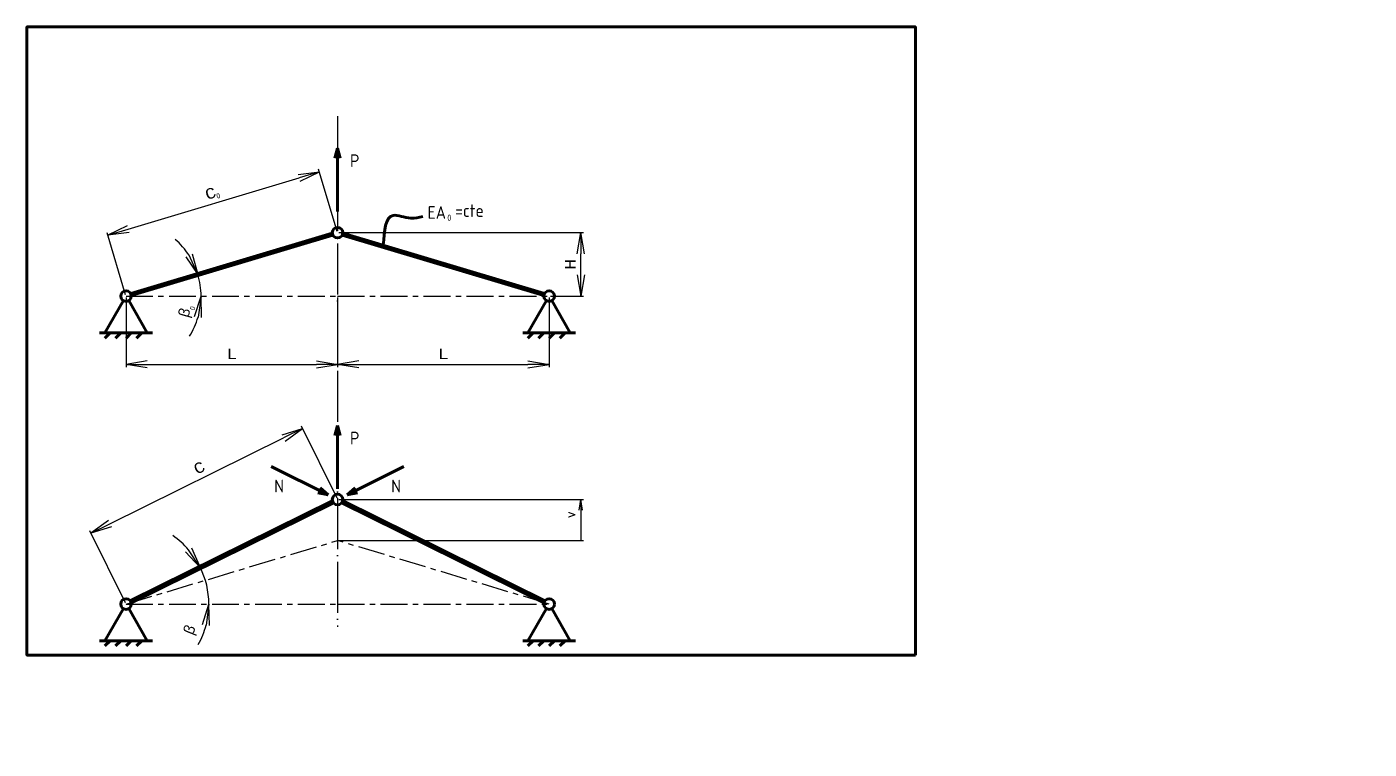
# Model space of a CAD drawing. Header units: millimetres. Extents: x 69 to 9194, y 85 to 2159.
# Drawn here: x 7146 to 7780, y 349 to 690 of the extents above; entities that cross this region are included whole.
import ezdxf

# ---------------------------------------------------------------- set-up
doc = ezdxf.new("R2010")
doc.units = ezdxf.units.MM
doc.linetypes.add('ACAD_ISO04W100', pattern=[30, 24, -3, 0, -3])
doc.linetypes.add('CENTERX2', pattern=[20.32, 12.7, -2.54, 2.54, -2.54])
doc.layers.get('0').update_dxf_attribs({"lineweight": 100})
for name, color, linetype, lineweight in [('apoio', 7, 'Continuous', 80), ('barra', 7, 'Continuous', 120), ('cargas', 102, 'Continuous', 60), ('centro', 230, 'ACAD_ISO04W100', 30), ('centro2', 242, 'CENTERX2', 30), ('cotas', 30, 'Continuous', 20), ('hachuras', 7, 'Continuous', 40), ('molas', 7, 'Continuous', 50)]:
    doc.layers.add(name, color=color, linetype=linetype, lineweight=lineweight)
doc.styles.add('texto1', font='isocteur.ttf')
doc.styles.add('texto2', font='ISO.shx')
doc.dimstyles.new('cotas2', dxfattribs={"dimtxt": 5, "dimasz": 10, "dimexe": 1.25, "dimexo": 0.625, "dimgap": 2.5, "dimtad": 1, "dimtxsty": 'texto1', "dimblk": 'OPEN', "dimcen": 2.5, "dimclrt": 6, "dimadec": 0, "dimazin": 0, "dimtfac": 1, "dimtmove": 0, "dimatfit": 3, "dimfxl": 1, "dimarcsym": 0})
doc.dimstyles.new('cotas2 uni', dxfattribs={"dimtxt": 5, "dimasz": 5, "dimexe": 1.25, "dimexo": 0.625, "dimgap": 2.5, "dimtad": 1, "dimtxsty": 'texto1', "dimblk1": 'OPEN', "dimblk2": 'NONE', "dimsah": 1, "dimcen": 2.5, "dimclrt": 6, "dimadec": 0, "dimazin": 0, "dimtfac": 1, "dimtmove": 0, "dimatfit": 3, "dimfxl": 1, "dimarcsym": 0})

# ---------------------------------------------------------------- blocks, each defined once
blk = doc.blocks.new('_Open')
at = {"color": 0, "linetype": 'ByBlock', "lineweight": -2}
for p, q in [((-1, 0.167), (0, 0)), ((-1, -0.167), (0, 0)), ((0, 0), (-1, 0))]:
    blk.add_line(p, q, dxfattribs=at)
blk = doc.blocks.new('*D71')
at = {"layer": 'cotas', "color": 0, "lineweight": -2, "transparency": 16777216}
for start, end in [(32.90564, 49.11203), (0, 16.69924), (327.58721, 343.79361)]:
    blk.add_arc((7192.76, 562.98), 35.47, start, end, dxfattribs=at)
at = {"layer": 'Defpoints', "color": 0, "transparency": 16777216}
for p in [(7290.37, 592.26), (7227.57, 569.82), (7192.76, 562.98), (7195.16, 563.69), (7292.76, 562.98)]:
    blk.add_point(p, dxfattribs=at)
at = {"layer": 'cotas', "color": 0, "lineweight": -2, "transparency": 16777216, "xscale": 10, "yscale": 10, "zscale": 10}
for p, rotation in [((7226.74, 573.17), 294.8024415899639), ((7228.24, 562.98), 81.89680264402931)]:
    blk.add_blockref('_Open', p, dxfattribs=dict(at, rotation=rotation))
at = {"layer": 'cotas', "color": 6, "transparency": 16777216, "insert": (7221.11, 554.93), "char_height": 5, "width": 3.3333, "attachment_point": 5, "rotation": 74.1562, "style": 'texto1'}
blk.add_mtext('{\\fMicrosoft YaHei UI|b0|i0|c0|p34;β}', dxfattribs=at)
blk = doc.blocks.new('*D72')
at = {"layer": 'cotas', "color": 0, "lineweight": -2, "transparency": 16777216}
for p, q in [((7293.39, 592.98), (7409.01, 592.98)), ((7407.76, 572.98), (7407.76, 582.98)), ((7393.39, 562.98), (7409.01, 562.98))]:
    blk.add_line(p, q, dxfattribs=at)
at = {"layer": 'Defpoints', "color": 0, "transparency": 16777216}
for p in [(7292.76, 592.98), (7407.76, 592.98), (7392.76, 562.98)]:
    blk.add_point(p, dxfattribs=at)
at = {"layer": 'cotas', "color": 0, "lineweight": -2, "transparency": 16777216, "xscale": 10, "yscale": 10, "zscale": 10}
for p, rotation in [((7407.76, 592.98), 90), ((7407.76, 562.98), 270)]:
    blk.add_blockref('_Open', p, dxfattribs=dict(at, rotation=rotation))
at = {"layer": 'cotas', "color": 6, "transparency": 16777216, "insert": (7402.76, 577.98), "char_height": 5, "attachment_point": 5, "rotation": 90, "style": 'texto1'}
blk.add_mtext('H', dxfattribs=at)
blk = doc.blocks.new('*D73')
at = {"layer": 'cotas', "color": 0, "lineweight": -2, "transparency": 16777216}
for p, q in [((7192.76, 562.35), (7192.76, 529.41)), ((7292.76, 562.35), (7292.76, 529.41)), ((7202.76, 530.66), (7282.76, 530.66))]:
    blk.add_line(p, q, dxfattribs=at)
at = {"layer": 'Defpoints', "color": 0, "transparency": 16777216}
for p in [(7192.76, 562.98), (7292.76, 562.98), (7292.76, 530.66)]:
    blk.add_point(p, dxfattribs=at)
at = {"layer": 'cotas', "color": 0, "lineweight": -2, "transparency": 16777216, "xscale": 10, "yscale": 10, "zscale": 10, "rotation": 180}
blk.add_blockref('_Open', (7192.76, 530.66), dxfattribs=at)
at = {"layer": 'cotas', "color": 0, "lineweight": -2, "transparency": 16777216, "xscale": 10, "yscale": 10, "zscale": 10}
blk.add_blockref('_Open', (7292.76, 530.66), dxfattribs=at)
at = {"layer": 'cotas', "color": 6, "transparency": 16777216, "insert": (7242.76, 535.66), "char_height": 5, "attachment_point": 5, "style": 'texto1'}
blk.add_mtext('L', dxfattribs=at)
blk = doc.blocks.new('*D68')
at = {"layer": 'cotas', "color": 0, "lineweight": -2, "transparency": 16777216}
for p, q in [((7292.76, 562.35), (7292.76, 529.41)), ((7392.76, 562.35), (7392.76, 529.41)), ((7302.76, 530.66), (7382.76, 530.66))]:
    blk.add_line(p, q, dxfattribs=at)
at = {"layer": 'Defpoints', "color": 0, "transparency": 16777216}
for p in [(7292.76, 562.98), (7392.76, 562.98), (7392.76, 530.66)]:
    blk.add_point(p, dxfattribs=at)
at = {"layer": 'cotas', "color": 0, "lineweight": -2, "transparency": 16777216, "xscale": 10, "yscale": 10, "zscale": 10, "rotation": 180}
blk.add_blockref('_Open', (7292.76, 530.66), dxfattribs=at)
at = {"layer": 'cotas', "color": 0, "lineweight": -2, "transparency": 16777216, "xscale": 10, "yscale": 10, "zscale": 10}
blk.add_blockref('_Open', (7392.76, 530.66), dxfattribs=at)
at = {"layer": 'cotas', "color": 6, "transparency": 16777216, "insert": (7342.76, 535.66), "char_height": 5, "attachment_point": 5, "style": 'texto1'}
blk.add_mtext('L', dxfattribs=at)
blk = doc.blocks.new('*D66')
at = {"layer": 'cotas', "color": 0, "lineweight": -2, "transparency": 16777216}
for p, q in [((7292.58, 593.57), (7283.78, 622.91)), ((7193.72, 594.58), (7274.57, 618.84)), ((7192.58, 563.57), (7183.78, 592.91))]:
    blk.add_line(p, q, dxfattribs=at)
at = {"layer": 'Defpoints', "color": 0, "transparency": 16777216}
for p in [(7284.14, 621.71), (7292.76, 592.98), (7192.76, 562.98)]:
    blk.add_point(p, dxfattribs=at)
at = {"layer": 'cotas', "color": 0, "lineweight": -2, "transparency": 16777216, "xscale": 10, "yscale": 10, "zscale": 10}
for p, rotation in [((7284.14, 621.71), 16.69924423399363), ((7184.14, 591.71), 196.6992442339936)]:
    blk.add_blockref('_Open', p, dxfattribs=dict(at, rotation=rotation))
at = {"layer": 'cotas', "color": 6, "transparency": 16777216, "insert": (7232.71, 611.5), "char_height": 5, "attachment_point": 5, "rotation": 16.69924, "style": 'texto1'}
blk.add_mtext('C', dxfattribs=at)
blk = doc.blocks.new('*D69')
at = {"layer": 'cotas', "color": 0, "lineweight": -2, "transparency": 16777216}
for p, q in [((7293.39, 466.82), (7409.01, 466.82)), ((7407.76, 461.82), (7407.76, 447.38)), ((7293.39, 447.38), (7409.01, 447.38))]:
    blk.add_line(p, q, dxfattribs=at)
at = {"layer": 'Defpoints', "color": 0, "transparency": 16777216}
for p in [(7292.76, 466.82), (7292.76, 447.38), (7407.76, 447.38)]:
    blk.add_point(p, dxfattribs=at)
at = {"layer": 'cotas', "color": 0, "lineweight": -2, "transparency": 16777216, "xscale": 5, "yscale": 5, "zscale": 5, "rotation": 90}
blk.add_blockref('_Open', (7407.76, 466.82), dxfattribs=at)
at = {"layer": 'cotas', "color": 6, "transparency": 16777216, "insert": (7402.76, 459.6), "char_height": 5, "attachment_point": 5, "rotation": 90, "style": 'texto1'}
blk.add_mtext('{\\fISOCPEUR|b0|i0|c0|p34;v}', dxfattribs=at)
blk = doc.blocks.new('_None')
blk = doc.blocks.new('*D70')
at = {"layer": 'cotas', "color": 0, "lineweight": -2, "transparency": 16777216}
for start, end in [(40.98525, 55.66056), (360, 26.30993), (330.64937, 345.32469)]:
    blk.add_arc((7192.76, 417.38), 39.15, start, end, dxfattribs=at)
at = {"layer": 'Defpoints', "color": 0, "transparency": 16777216}
for p in [(7281.94, 461.47), (7230.09, 429.17), (7192.76, 417.38), (7195.01, 418.48), (7292.76, 417.38)]:
    blk.add_point(p, dxfattribs=at)
at = {"layer": 'cotas', "color": 0, "lineweight": -2, "transparency": 16777216, "xscale": 10, "yscale": 10, "zscale": 10}
for p, rotation in [((7227.86, 434.73), 303.6475888456501), ((7231.91, 417.38), 82.66234362836916)]:
    blk.add_blockref('_Open', p, dxfattribs=dict(at, rotation=rotation))
at = {"layer": 'cotas', "color": 6, "transparency": 16777216, "insert": (7223.49, 404.95), "char_height": 5, "attachment_point": 5, "rotation": 67.98703, "style": 'texto1'}
blk.add_mtext('{\\fMicrosoft YaHei UI|b0|i0|c0|p34;β}', dxfattribs=at)
blk = doc.blocks.new('*D67')
at = {"layer": 'cotas', "color": 0, "lineweight": -2, "transparency": 16777216}
for p, q in [((7292.49, 467.38), (7275.64, 501.46)), ((7185.15, 455.33), (7267.22, 495.91)), ((7192.49, 417.94), (7175.64, 452.02))]:
    blk.add_line(p, q, dxfattribs=at)
at = {"layer": 'Defpoints', "color": 0, "transparency": 16777216}
for p in [(7276.19, 500.34), (7292.76, 466.82), (7192.76, 417.38)]:
    blk.add_point(p, dxfattribs=at)
at = {"layer": 'cotas', "color": 0, "lineweight": -2, "transparency": 16777216, "xscale": 10, "yscale": 10, "zscale": 10}
for p, rotation in [((7276.19, 500.34), 26.30993247402003), ((7176.19, 450.9), 206.30993247402)]:
    blk.add_blockref('_Open', p, dxfattribs=dict(at, rotation=rotation))
at = {"layer": 'cotas', "color": 6, "transparency": 16777216, "insert": (7227.39, 481.79), "char_height": 5, "attachment_point": 5, "rotation": 26.30993, "style": 'texto1'}
blk.add_mtext('C', dxfattribs=at)

msp = doc.modelspace()

# ---------------------------------------------------------------- hatches: boundary and pattern name
at = {"layer": 'hachuras', "transparency": 33554687}
h = msp.add_hatch(dxfattribs=at)
h.set_pattern_fill('ANGLE', color=30, scale=1.5)
h.set_pattern_definition([(0, (-3886.473, -166.415), (0, 10.4775), [7.62, -2.8575]), (90, (-3886.473, -166.415), (-10.4775, 6e-16), [7.62, -2.8575])])
h.paths.add_polyline_path([(7778.886, 349.519, 1), (7780.386, 349.519, 1)])

# ---------------------------------------------------------------- linework, layer by layer
msp.add_lwpolyline([(7565.874, 393.272), (7145.874, 393.272), (7145.874, 690.272), (7565.874, 690.272)], close=True)
msp.add_spline([(7314.381, 587.013), (7319.06, 601.144), (7327.318, 599.761), (7333.069, 600.625)], degree=3)
at = {"layer": 'apoio'}
for p, q in [((7191.514, 560.811), (7182.764, 545.655)), ((7202.764, 545.655), (7194.014, 560.811)), ((7391.514, 560.811), (7382.764, 545.655)), ((7402.764, 545.655), (7394.014, 560.811)), ((7182.764, 545.655), (7180.264, 545.655)), ((7182.764, 545.655), (7202.764, 545.655)), ((7185.264, 545.655), (7182.764, 543.155)), ((7190.264, 545.655), (7187.764, 543.155)), ((7195.264, 545.655), (7192.764, 543.155)), ((7200.264, 545.655), (7197.764, 543.155)), ((7202.764, 545.655), (7205.264, 545.655)), ((7382.764, 545.655), (7380.264, 545.655)), ((7382.764, 545.655), (7402.764, 545.655)), ((7385.264, 545.655), (7382.764, 543.155)), ((7390.264, 545.655), (7387.764, 543.155)), ((7395.264, 545.655), (7392.764, 543.155)), ((7400.264, 545.655), (7397.764, 543.155)), ((7402.764, 545.655), (7405.264, 545.655)), ((7191.514, 415.211), (7182.764, 400.055)), ((7202.764, 400.055), (7194.014, 415.211)), ((7391.514, 415.211), (7382.764, 400.055)), ((7402.764, 400.055), (7394.014, 415.211)), ((7182.764, 400.055), (7180.264, 400.055)), ((7182.764, 400.055), (7202.764, 400.055)), ((7185.264, 400.055), (7182.764, 397.555)), ((7190.264, 400.055), (7187.764, 397.555)), ((7195.264, 400.055), (7192.764, 397.555)), ((7200.264, 400.055), (7197.764, 397.555)), ((7202.764, 400.055), (7205.264, 400.055)), ((7382.764, 400.055), (7380.264, 400.055)), ((7382.764, 400.055), (7402.764, 400.055)), ((7385.264, 400.055), (7382.764, 397.555)), ((7390.264, 400.055), (7387.764, 397.555)), ((7395.264, 400.055), (7392.764, 397.555)), ((7400.264, 400.055), (7397.764, 397.555)), ((7402.764, 400.055), (7405.264, 400.055))]:
    msp.add_line(p, q, dxfattribs=at)
for centre in [(7292.764, 592.976), (7192.764, 562.976), (7392.764, 562.976), (7292.764, 466.82), (7192.764, 417.376), (7392.764, 417.376)]:
    msp.add_circle(centre, 2.5, dxfattribs=at)
at = {"layer": 'barra'}
for p, q in [((7194.967, 564.158), (7290.274, 592.751)), ((7195.254, 563.201), (7290.562, 591.793)), ((7390.274, 563.201), (7294.967, 591.793)), ((7390.562, 564.158), (7295.254, 592.751)), ((7194.738, 418.91), (7290.347, 466.183)), ((7195.182, 418.013), (7290.79, 465.286)), ((7390.347, 418.013), (7294.738, 465.286)), ((7390.79, 418.91), (7295.182, 466.183))]:
    msp.add_line(p, q, dxfattribs=at)
at = {"layer": 'cargas'}
for p, q in [((7291.47, 628.146), (7292.764, 632.976)), ((7292.764, 602.976), (7292.764, 632.976)), ((7292.764, 632.976), (7294.058, 628.146)), ((7291.47, 496.991), (7292.764, 501.82)), ((7292.764, 471.82), (7292.764, 501.82)), ((7292.764, 501.82), (7294.058, 496.991)), ((7288.282, 469.036), (7261.39, 482.333)), ((7297.246, 469.036), (7324.139, 482.333)), ((7283.379, 470.017), (7288.282, 469.036)), ((7288.282, 469.036), (7284.526, 472.337)), ((7297.246, 469.036), (7301.002, 472.337)), ((7302.149, 470.017), (7297.246, 469.036))]:
    msp.add_line(p, q, dxfattribs=at)
at = {"layer": 'centro'}
for p, q in [((7292.764, 647.976), (7292.764, 406.66)), ((7195.159, 563.694), (7290.37, 592.257)), ((7390.37, 563.694), (7295.159, 592.257)), ((7195.005, 418.484), (7290.523, 465.712)), ((7390.523, 418.484), (7295.005, 465.712))]:
    msp.add_line(p, q, dxfattribs=at)
at = {"layer": 'centro2'}
for p, q in [((7192.764, 562.976), (7292.764, 562.976)), ((7292.764, 562.976), (7392.764, 562.976)), ((7192.764, 417.376), (7292.764, 447.376)), ((7392.764, 417.376), (7292.764, 447.376)), ((7192.764, 417.376), (7292.764, 417.376)), ((7292.764, 417.376), (7392.764, 417.376))]:
    msp.add_line(p, q, dxfattribs=at)

# ---------------------------------------------------------------- texts
at = {"insert": (7348.353, 606.403), "char_height": 6, "width": 16.1, "attachment_point": 1, "style": 'texto2'}
msp.add_mtext('=cte', dxfattribs=at)
at = {"layer": 'cargas', "char_height": 6, "style": 'texto2'}
for s, insert, attachment_point in [('P', (7298.652, 623.996), 7), ('P', (7298.652, 492.841), 7), ('N', (7267.444, 470.128), 9), ('N', (7318.084, 470.128), 7)]:
    msp.add_mtext_dynamic_manual_height_columns(s, width=7.27368, gutter_width=3.75, heights=[0], dxfattribs=dict(at, insert=insert, attachment_point=attachment_point))
at = {"layer": 'cotas', "color": 6, "char_height": 2.5, "attachment_point": 1, "style": 'texto2'}
for insert, rotation in [((7235.085, 611.311), 17.187814), ((7222.713, 556.673), 74.92359)]:
    msp.add_mtext_dynamic_manual_height_columns('{\\fISOCPEUR|b0|i0|c0|p34;0}', width=6.52159, gutter_width=12.5, heights=[0], dxfattribs=dict(at, insert=insert, rotation=rotation))
at = {"layer": 'molas', "attachment_point": 1, "style": 'texto2'}
for s, width, gutter_width, insert, char_height in [('EA', 11.46877, 3.75, (7335.284, 605.493), 6), ('0', 9.67447, 1.875, (7344.62, 601.513), 3)]:
    msp.add_mtext_dynamic_manual_height_columns(s, width=width, gutter_width=gutter_width, heights=[0], dxfattribs=dict(at, insert=insert, char_height=char_height))

# ---------------------------------------------------------------- dimensions: what is measured, and where the dimension line sits
at = {"layer": 'cotas'}
dim = msp.add_aligned_dim(p1=(7192.764, 562.976), p2=(7292.764, 592.976), distance=30, text='C', dimstyle='cotas2', dxfattribs=at)
dim.commit()
dim.dimension.update_dxf_attribs({"geometry": '*D66', "text_midpoint": (7232.707, 611.5)})
for base, line1, line2, picture, middle in [((7227.569, 569.825), ((7195.159, 563.694), (7290.37, 592.257)), ((7192.764, 562.976), (7292.764, 562.976)), '*D71', (7226.889, 553.291)), ((7230.093, 429.174), ((7195.005, 418.484), (7281.939, 461.468)), ((7192.764, 417.376), (7292.764, 417.376)), '*D70', (7229.059, 402.702))]:
    dim = msp.add_angular_dim_2l(base=base, line1=line1, line2=line2, text='{\\fMicrosoft YaHei UI|b0|i0|c0|p34;β}', dimstyle='cotas2', dxfattribs=at)
    dim.commit()
    dim.dimension.update_dxf_attribs({"geometry": picture, "text_midpoint": middle, "dimtype": 162})
dim = msp.add_linear_dim(base=(7407.764, 592.976), p1=(7392.764, 562.976), p2=(7292.764, 592.976), angle=90, text='H', dimstyle='cotas2', dxfattribs=at)
dim.commit()
dim.dimension.update_dxf_attribs({"geometry": '*D72', "text_midpoint": (7402.764, 577.976)})
for base, p1, p2, picture, middle in [((7292.764, 530.655), (7192.764, 562.976), (7292.764, 562.976), '*D73', (7242.764, 535.655)), ((7392.764, 530.655), (7292.764, 562.976), (7392.764, 562.976), '*D68', (7342.764, 535.655))]:
    dim = msp.add_linear_dim(base=base, p1=p1, p2=p2, text='L', dimstyle='cotas2', dxfattribs=at)
    dim.commit()
    dim.dimension.update_dxf_attribs({"geometry": picture, "text_midpoint": middle})
for base, p1, p2, angle, text, dimstyle, picture, middle, dimtype in [((7276.189, 500.343), (7192.764, 417.376), (7292.764, 466.82), 26.309932, 'C', 'cotas2', '*D67', (7229.604, 477.309), 161), ((7407.764, 447.376), (7292.764, 466.82), (7292.764, 447.376), 90, '{\\fISOCPEUR|b0|i0|c0|p34;v}', 'cotas2 uni', '*D69', (7407.764, 459.598), 160)]:
    dim = msp.add_linear_dim(base=base, p1=p1, p2=p2, angle=angle, text=text, dimstyle=dimstyle, dxfattribs=at)
    dim.commit()
    dim.dimension.update_dxf_attribs({"geometry": picture, "text_midpoint": middle, "dimtype": dimtype})

doc.saveas('drawing.dxf')
